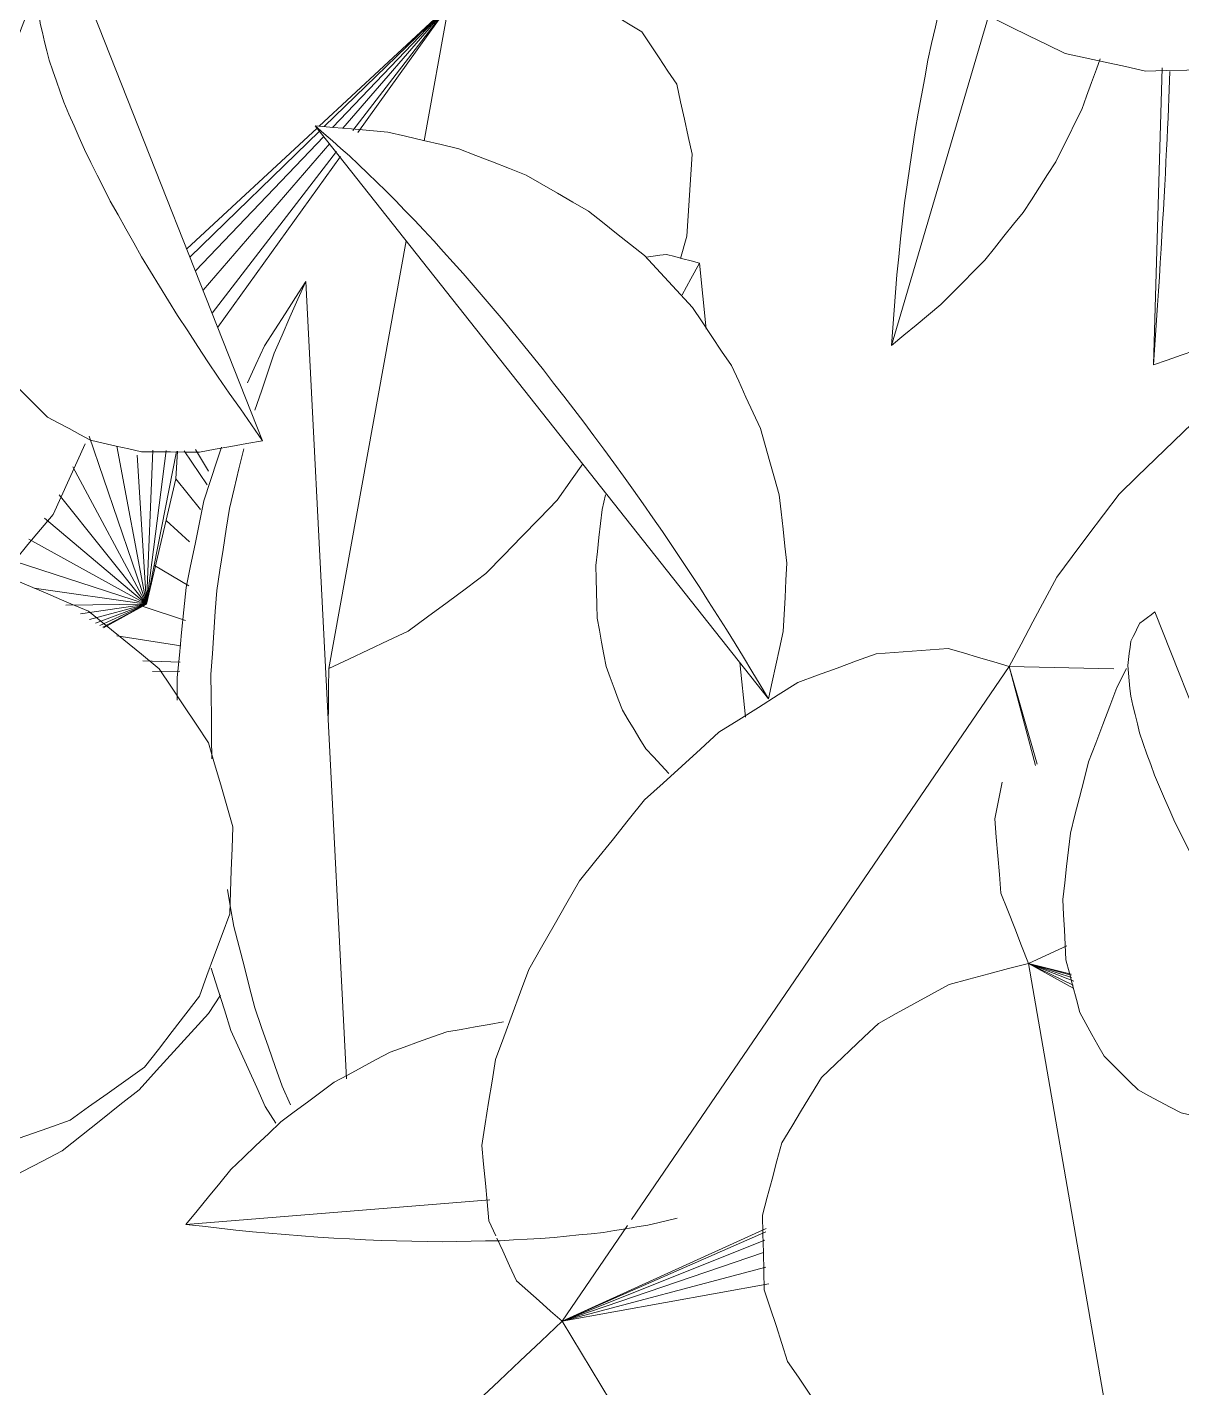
# Model space of a CAD drawing. Header units: metres. Extents: x -18.34 to -13.25, y -25.49 to -16.26.
# Drawn here: x -15.2232 to -15.1553, y -21.2544 to -21.1743 of the extents above; entities that cross this region are included whole.
import ezdxf

# ---------------------------------------------------------------- set-up
doc = ezdxf.new("R2010")
doc.units = ezdxf.units.M
doc.layers.add('Importações nas famílias', color=7, linetype='Continuous', lineweight=5)
doc.layers.add('Vegetação', color=7, linetype='Continuous', lineweight=5)

# ---------------------------------------------------------------- blocks, each defined once
blk = doc.blocks.new('Planta_pergolado_12200 - plantas pergolado_skp_Component_12-V675-Pavimento 02 - Executivo')
at = {"layer": 'Importações nas famílias', "color": 9}
for p, q in [((-0.286403, -0.44083), (-0.266686, -0.435025)), ((-0.26477, -0.43757), (-0.265682, -0.437815))]:
    blk.add_line(p, q, dxfattribs=at)
at = {"layer": 'Importações nas famílias', "color": 9, "flags": 128}
for points in [[(-0.272518, -0.429637), (-0.271724, -0.429351), (-0.27093, -0.429065), (-0.270136, -0.428778), (-0.269537, -0.428563)], [(-0.275606, -0.431174), (-0.274834, -0.43079), (-0.274062, -0.430405), (-0.27329, -0.430021), (-0.272518, -0.429637)], [(-0.27857, -0.433084), (-0.277829, -0.432607), (-0.277088, -0.432129), (-0.276347, -0.431651), (-0.275606, -0.431174)], [(-0.281378, -0.435348), (-0.280676, -0.434782), (-0.279974, -0.434216), (-0.279272, -0.43365), (-0.27857, -0.433084)], [(-0.283999, -0.437939), (-0.283344, -0.437291), (-0.282689, -0.436644), (-0.282034, -0.435996), (-0.281378, -0.435348)], [(-0.286403, -0.44083), (-0.285802, -0.440107), (-0.285201, -0.439384), (-0.2846, -0.438662), (-0.283999, -0.437939)], [(-0.265682, -0.437815), (-0.266666, -0.438034), (-0.267651, -0.438254), (-0.268635, -0.438473), (-0.26962, -0.438692)], [(-0.26962, -0.438692), (-0.270655, -0.438882), (-0.27169, -0.439071), (-0.272724, -0.43926), (-0.273759, -0.439449)], [(-0.273759, -0.439449), (-0.27482, -0.439603), (-0.275881, -0.439758), (-0.276942, -0.439912), (-0.278003, -0.440066)], [(-0.278003, -0.440066), (-0.279065, -0.440182), (-0.280127, -0.440298), (-0.281189, -0.440414), (-0.282251, -0.44053)], [(-0.282251, -0.44053), (-0.283289, -0.440605), (-0.284327, -0.44068), (-0.285365, -0.440755), (-0.286403, -0.44083)]]:
    blk.add_lwpolyline(points, dxfattribs=at)
blk = doc.blocks.new('Planta_pergolado_12200 - plantas pergolado_skp_Component_17-V3899-Pavimento 02 - Executivo')
at = {"layer": 'Importações nas famílias', "color": 9, "flags": 128}
for points in [[(-0.183398, 0.424623), (-0.182874, 0.425691), (-0.182349, 0.426759), (-0.181825, 0.427827), (-0.181301, 0.428895)], [(-0.184427, 0.419894), (-0.18417, 0.421076), (-0.183912, 0.422259), (-0.183655, 0.423441), (-0.183398, 0.424623)], [(-0.184317, 0.415029), (-0.184344, 0.416245), (-0.184372, 0.417461), (-0.184399, 0.418677), (-0.184427, 0.419894)]]:
    blk.add_lwpolyline(points, dxfattribs=at)
blk = doc.blocks.new('Planta_pergolado_12200 - plantas pergolado_skp_Component_16-V3900-Pavimento 02 - Executivo')
blk.add_blockref('Planta_pergolado_12200 - plantas pergolado_skp_Component_17-V3899-Pavimento 02 - Executivo', (0, 0))
at = {"extrusion": (0, 0, -1), "zscale": -1, "rotation": 180}
blk.add_blockref('Planta_pergolado_12200 - plantas pergolado_skp_Component_12-V675-Pavimento 02 - Executivo', (-0.085826, -0.005998), dxfattribs=at)
blk = doc.blocks.new('Planta_pergolado_12200 - plantas pergolado_skp_Component_12-V647-Pavimento 02 - Executivo')
at = {"layer": 'Importações nas famílias', "color": 9}
blk.add_line((-0.101829, -0.462753), (-0.135542, -0.436072), dxfattribs=at)
at = {"layer": 'Importações nas famílias', "color": 9, "flags": 128}
for points in [[(-0.135542, -0.436072), (-0.134555, -0.435857), (-0.133568, -0.435641), (-0.13258, -0.435426), (-0.131593, -0.435211)], [(-0.131593, -0.435211), (-0.130585, -0.435158), (-0.129577, -0.435106), (-0.12857, -0.435054), (-0.127562, -0.435002)], [(-0.127562, -0.435002), (-0.126558, -0.435114), (-0.125555, -0.435226), (-0.124551, -0.435338), (-0.123547, -0.435451)], [(-0.123547, -0.435451), (-0.12257, -0.435724), (-0.121593, -0.435998), (-0.120616, -0.436272), (-0.11964, -0.436546)], [(-0.132286, -0.438032), (-0.1331, -0.437542), (-0.133914, -0.437052), (-0.134728, -0.436562), (-0.135542, -0.436072)], [(-0.11964, -0.436546), (-0.118713, -0.436975), (-0.117786, -0.437404), (-0.116859, -0.437834), (-0.115933, -0.438263)], [(-0.128993, -0.440123), (-0.129816, -0.439601), (-0.130639, -0.439078), (-0.131463, -0.438555), (-0.132286, -0.438032)], [(-0.115933, -0.438263), (-0.115078, -0.438837), (-0.114223, -0.439411), (-0.113368, -0.439986), (-0.112513, -0.44056)], [(-0.125701, -0.442322), (-0.126524, -0.441773), (-0.127347, -0.441223), (-0.12817, -0.440673), (-0.128993, -0.440123)], [(-0.112513, -0.44056), (-0.11175, -0.441266), (-0.110987, -0.441972), (-0.110224, -0.442679), (-0.109461, -0.443385)], [(-0.122447, -0.444605), (-0.12326, -0.444034), (-0.124074, -0.443463), (-0.124888, -0.442893), (-0.125701, -0.442322)], [(-0.109461, -0.443385), (-0.108808, -0.444206), (-0.108154, -0.445027), (-0.107501, -0.445849), (-0.106848, -0.44667)], [(-0.119266, -0.446945), (-0.120061, -0.44636), (-0.120856, -0.445775), (-0.121652, -0.44519), (-0.122447, -0.444605)], [(-0.106848, -0.44667), (-0.106319, -0.447587), (-0.105791, -0.448504), (-0.105263, -0.449421), (-0.104735, -0.450339)], [(-0.116194, -0.449316), (-0.116962, -0.448723), (-0.11773, -0.44813), (-0.118498, -0.447538), (-0.119266, -0.446945)], [(-0.113265, -0.451694), (-0.113997, -0.451099), (-0.11473, -0.450505), (-0.115462, -0.449911), (-0.116194, -0.449316)], [(-0.104735, -0.450339), (-0.104344, -0.45133), (-0.103954, -0.452322), (-0.103563, -0.453313), (-0.103172, -0.454305)], [(-0.110512, -0.45405), (-0.1112, -0.453461), (-0.111888, -0.452872), (-0.112577, -0.452283), (-0.113265, -0.451694)], [(-0.107965, -0.45636), (-0.108601, -0.455782), (-0.109238, -0.455205), (-0.109875, -0.454628), (-0.110512, -0.45405)], [(-0.103172, -0.454305), (-0.102928, -0.455348), (-0.102684, -0.45639), (-0.10244, -0.457433), (-0.102196, -0.458476)], [(-0.105652, -0.458596), (-0.10623, -0.458037), (-0.106808, -0.457478), (-0.107386, -0.456919), (-0.107965, -0.45636)], [(-0.103599, -0.460735), (-0.104112, -0.460201), (-0.104625, -0.459666), (-0.105139, -0.459131), (-0.105652, -0.458596)], [(-0.102196, -0.458476), (-0.102104, -0.459545), (-0.102013, -0.460614), (-0.101921, -0.461684), (-0.101829, -0.462753)], [(-0.101829, -0.462753), (-0.102272, -0.462249), (-0.102714, -0.461744), (-0.103157, -0.46124), (-0.103599, -0.460735)]]:
    blk.add_lwpolyline(points, dxfattribs=at)
blk = doc.blocks.new('Planta_pergolado_12200 - plantas pergolado_skp_Component_12-V2014-Pavimento 02 - Executivo')
at = {"layer": 'Importações nas famílias', "color": 9}
blk.add_line((-0.184233, -0.418911), (-0.201722, -0.419418), dxfattribs=at)
at = {"layer": 'Importações nas famílias', "color": 9, "flags": 128}
for points in [[(-0.199194, -0.413414), (-0.198788, -0.412854), (-0.198381, -0.412294), (-0.197975, -0.411735), (-0.197569, -0.411175)], [(-0.20059, -0.416183), (-0.200241, -0.415491), (-0.199892, -0.414798), (-0.199543, -0.414106), (-0.199194, -0.413414)], [(-0.201722, -0.419418), (-0.201439, -0.418609), (-0.201156, -0.4178), (-0.200873, -0.416992), (-0.20059, -0.416183)], [(-0.189053, -0.418647), (-0.189748, -0.418684), (-0.190443, -0.41872), (-0.191137, -0.418756), (-0.191832, -0.418792)], [(-0.186586, -0.418537), (-0.187203, -0.418564), (-0.187819, -0.418592), (-0.188436, -0.41862), (-0.189053, -0.418647)], [(-0.184459, -0.418462), (-0.184991, -0.418481), (-0.185523, -0.418499), (-0.186054, -0.418518), (-0.186586, -0.418537)], [(-0.198202, -0.41918), (-0.199082, -0.419239), (-0.199962, -0.419299), (-0.200842, -0.419358), (-0.201722, -0.419418)], [(-0.194893, -0.418971), (-0.195721, -0.419023), (-0.196548, -0.419075), (-0.197375, -0.419127), (-0.198202, -0.41918)], [(-0.191832, -0.418792), (-0.192598, -0.418837), (-0.193363, -0.418881), (-0.194128, -0.418926), (-0.194893, -0.418971)]]:
    blk.add_lwpolyline(points, dxfattribs=at)
blk = doc.blocks.new('Planta_pergolado_12200 - plantas pergolado_skp_Component_12-V2015-Pavimento 02 - Executivo')
at = {"layer": 'Importações nas famílias', "color": 9}
blk.add_line((-0.252305, -0.476361), (-0.25086, -0.458485), dxfattribs=at)
at = {"layer": 'Importações nas famílias', "color": 9, "flags": 128}
for points in [[(-0.252343, -0.449171), (-0.252208, -0.448598), (-0.252072, -0.448025), (-0.251936, -0.447452)], [(-0.252771, -0.451788), (-0.252664, -0.451134), (-0.252557, -0.45048), (-0.25245, -0.449826), (-0.252343, -0.449171)], [(-0.253079, -0.454699), (-0.253002, -0.453971), (-0.252925, -0.453244), (-0.252848, -0.452516), (-0.252771, -0.451788)], [(-0.253263, -0.457873), (-0.253217, -0.457079), (-0.253171, -0.456286), (-0.253125, -0.455493), (-0.253079, -0.454699)], [(-0.253322, -0.461273), (-0.253307, -0.460423), (-0.253292, -0.459573), (-0.253278, -0.458723), (-0.253263, -0.457873)], [(-0.24039, -0.457678), (-0.240535, -0.45851), (-0.24068, -0.459342), (-0.240824, -0.460174), (-0.240969, -0.461006)], [(-0.240969, -0.461006), (-0.241267, -0.461843), (-0.241565, -0.462679), (-0.241863, -0.463515), (-0.242161, -0.464351)], [(-0.253254, -0.464863), (-0.253271, -0.463966), (-0.253288, -0.463068), (-0.253305, -0.462171), (-0.253322, -0.461273)], [(-0.242161, -0.464351), (-0.242606, -0.465172), (-0.24305, -0.465993), (-0.243495, -0.466814), (-0.243939, -0.467635)], [(-0.25306, -0.468602), (-0.253108, -0.467667), (-0.253157, -0.466733), (-0.253205, -0.465798), (-0.253254, -0.464863)], [(-0.243939, -0.467635), (-0.244519, -0.468421), (-0.2451, -0.469207), (-0.24568, -0.469993), (-0.24626, -0.470779)], [(-0.252743, -0.472449), (-0.252822, -0.471487), (-0.252901, -0.470526), (-0.252981, -0.469564), (-0.25306, -0.468602)], [(-0.24626, -0.470779), (-0.246963, -0.471512), (-0.247666, -0.472245), (-0.248369, -0.472978), (-0.249071, -0.473711)], [(-0.252305, -0.476361), (-0.252415, -0.475383), (-0.252524, -0.474405), (-0.252633, -0.473427), (-0.252743, -0.472449)], [(-0.249071, -0.473711), (-0.24988, -0.474374), (-0.250688, -0.475036), (-0.251497, -0.475699), (-0.252305, -0.476361)]]:
    blk.add_lwpolyline(points, dxfattribs=at)
blk = doc.blocks.new('Planta_pergolado_12200 - plantas pergolado_skp_Component_17-V3909-Pavimento 02 - Executivo')
at = {"layer": 'Importações nas famílias', "color": 9}
for p, q in [((-0.270142, 0.421027), (-0.236939, 0.42678)), ((-0.238424, 0.424107), (-0.236939, 0.42678)), ((-0.238229, 0.424152), (-0.236939, 0.42678)), ((-0.237997, 0.424108), (-0.236939, 0.42678)), ((-0.237763, 0.424241), (-0.236939, 0.42678)), ((-0.236939, 0.42678), (-0.237641, 0.424259)), ((-0.236939, 0.42678), (-0.237581, 0.424268)), ((-0.235904, 0.424521), (-0.236939, 0.42678))]:
    blk.add_line(p, q, dxfattribs=at)
at = {"layer": 'Importações nas famílias', "color": 9, "flags": 128}
for points in [[(-0.26036, 0.44095), (-0.259308, 0.441293), (-0.258256, 0.441636), (-0.257204, 0.441979), (-0.256152, 0.442323)], [(-0.256152, 0.442323), (-0.255056, 0.442352), (-0.253959, 0.442381), (-0.252863, 0.44241), (-0.251766, 0.442439)], [(-0.251766, 0.442439), (-0.2507, 0.442153), (-0.249634, 0.441866), (-0.248568, 0.44158), (-0.247501, 0.441293)], [(-0.247501, 0.441293), (-0.246538, 0.44071), (-0.245575, 0.440127), (-0.244611, 0.439545), (-0.243648, 0.438962)], [(-0.264103, 0.438416), (-0.263168, 0.43905), (-0.262232, 0.439683), (-0.261296, 0.440317), (-0.26036, 0.44095)], [(-0.243648, 0.438962), (-0.242853, 0.438122), (-0.242058, 0.437283), (-0.241263, 0.436444), (-0.240469, 0.435604)], [(-0.240469, 0.435604), (-0.239897, 0.434566), (-0.239324, 0.433527), (-0.238752, 0.432488), (-0.23818, 0.431449)], [(-0.23818, 0.431449), (-0.23787, 0.430282), (-0.237559, 0.429115), (-0.237249, 0.427947), (-0.236939, 0.42678)], [(-0.236939, 0.42678), (-0.235904, 0.427184), (-0.23487, 0.427587), (-0.233836, 0.427991), (-0.232801, 0.428395)], [(-0.232801, 0.428395), (-0.231708, 0.428488), (-0.230614, 0.42858), (-0.229521, 0.428673), (-0.228427, 0.428766)], [(-0.228427, 0.428766), (-0.227349, 0.428542), (-0.226271, 0.428318)]]:
    blk.add_lwpolyline(points, dxfattribs=at)
blk = doc.blocks.new('Planta_pergolado_12200 - plantas pergolado_skp_Component_16-V3910-Pavimento 02 - Executivo')
at = {"extrusion": (0, 0, -1), "zscale": -1, "rotation": 180}
for name, p in [('Planta_pergolado_12200 - plantas pergolado_skp_Component_12-V2015-Pavimento 02 - Executivo', (0, 0)), ('Planta_pergolado_12200 - plantas pergolado_skp_Component_12-V647-Pavimento 02 - Executivo', (0.085826, 0.005998)), ('Planta_pergolado_12200 - plantas pergolado_skp_Component_12-V2014-Pavimento 02 - Executivo', (0, 0))]:
    blk.add_blockref(name, p, dxfattribs=at)
blk.add_blockref('Planta_pergolado_12200 - plantas pergolado_skp_Component_17-V3909-Pavimento 02 - Executivo', (0, 0))
blk = doc.blocks.new('Planta_pergolado_12200 - plantas pergolado_skp_-V3952-Pavimento 02 - Executivo')
for name in ['Planta_pergolado_12200 - plantas pergolado_skp_Component_16-V3910-Pavimento 02 - Executivo', 'Planta_pergolado_12200 - plantas pergolado_skp_Component_16-V3900-Pavimento 02 - Executivo']:
    blk.add_blockref(name, (0, 0))
blk = doc.blocks.new('Planta_pergolado_12200 - plantas pergolado_skp_-V4061-Pavimento 02 - Executivo')
blk.add_blockref('Planta_pergolado_12200 - plantas pergolado_skp_-V3952-Pavimento 02 - Executivo', (0, 0))
blk = doc.blocks.new('Planta_pergolado_12200 - plantas pergolado_skp_Component_17-V4156-Pavimento 02 - Executivo')
at = {"layer": 'Importações nas famílias', "color": 9, "flags": 128}
for points in [[(-0.246175, 0.483185), (-0.246632, 0.484481), (-0.247089, 0.485778), (-0.247546, 0.487074), (-0.248002, 0.48837)], [(-0.214077, 0.487145), (-0.214611, 0.485884), (-0.215144, 0.484624), (-0.215677, 0.483363), (-0.21621, 0.482103)], [(-0.210517, 0.484174), (-0.211407, 0.484917), (-0.212297, 0.485659), (-0.213187, 0.486402), (-0.214077, 0.487145)], [(-0.20637, 0.482302), (-0.207406, 0.48277), (-0.208443, 0.483238), (-0.20948, 0.483706), (-0.210517, 0.484174)], [(-0.243042, 0.478792), (-0.243825, 0.479891), (-0.244608, 0.480989), (-0.245392, 0.482087), (-0.246175, 0.483185)], [(-0.21621, 0.482103), (-0.217058, 0.481063), (-0.217905, 0.480024), (-0.218752, 0.478985), (-0.219599, 0.477946)], [(-0.238871, 0.475568), (-0.239914, 0.476374), (-0.240956, 0.47718), (-0.241999, 0.477986), (-0.243042, 0.478792)], [(-0.219599, 0.477946), (-0.220688, 0.477216), (-0.221776, 0.476487), (-0.222865, 0.475758), (-0.223953, 0.475029)], [(-0.234019, 0.473787), (-0.235232, 0.474232), (-0.236445, 0.474678), (-0.237658, 0.475123), (-0.238871, 0.475568)], [(-0.223953, 0.475029), (-0.22519, 0.474672), (-0.226427, 0.474316), (-0.227664, 0.473959), (-0.228901, 0.473602)], [(-0.228901, 0.473602), (-0.23018, 0.473649), (-0.23146, 0.473695), (-0.23274, 0.473741), (-0.234019, 0.473787)]]:
    blk.add_lwpolyline(points, dxfattribs=at)
blk = doc.blocks.new('Planta_pergolado_12200 - plantas pergolado_skp_Component_16-V4157-Pavimento 02 - Executivo')
blk.add_blockref('Planta_pergolado_12200 - plantas pergolado_skp_Component_17-V4156-Pavimento 02 - Executivo', (0, 0))
blk = doc.blocks.new('Planta_pergolado_12200 - plantas pergolado_skp_Component_12-V1147-Pavimento 02 - Executivo')
at = {"layer": 'Importações nas famílias', "color": 9}
for p, q in [((-0.350995, -0.485881), (-0.321477, -0.497553)), ((-0.324814, -0.499223), (-0.325926, -0.49978))]:
    blk.add_line(p, q, dxfattribs=at)
at = {"layer": 'Importações nas famílias', "color": 9, "flags": 128}
for points in [[(-0.351665, -0.489603), (-0.351497, -0.488673), (-0.35133, -0.487742), (-0.351163, -0.486812), (-0.350995, -0.485881)], [(-0.350995, -0.485881), (-0.350061, -0.486536), (-0.349126, -0.487191), (-0.348191, -0.487846), (-0.347256, -0.4885)], [(-0.347256, -0.4885), (-0.346351, -0.489096), (-0.345445, -0.489692), (-0.344539, -0.490288), (-0.343633, -0.490884)], [(-0.351654, -0.493005), (-0.351657, -0.492154), (-0.351659, -0.491304), (-0.351662, -0.490454), (-0.351665, -0.489603)], [(-0.343633, -0.490884), (-0.342767, -0.491414), (-0.3419, -0.491945), (-0.341033, -0.492475), (-0.340167, -0.493006)], [(-0.350964, -0.496007), (-0.351136, -0.495256), (-0.351309, -0.494506), (-0.351481, -0.493755), (-0.351654, -0.493005)], [(-0.340167, -0.493006), (-0.339349, -0.493465), (-0.338531, -0.493924), (-0.337713, -0.494383), (-0.336895, -0.494842)], [(-0.336895, -0.494842), (-0.336135, -0.495224), (-0.335375, -0.495607), (-0.334615, -0.495989), (-0.333855, -0.496372)], [(-0.34961, -0.498539), (-0.349948, -0.497906), (-0.350287, -0.497273), (-0.350625, -0.49664), (-0.350964, -0.496007)], [(-0.333855, -0.496372), (-0.333161, -0.496673), (-0.332467, -0.496975), (-0.331774, -0.497277), (-0.33108, -0.497578)], [(-0.33108, -0.497578), (-0.33046, -0.497796), (-0.32984, -0.498014), (-0.329221, -0.498231), (-0.328601, -0.498449)], [(-0.322139, -0.498432), (-0.321974, -0.498212), (-0.321808, -0.497992), (-0.321643, -0.497772), (-0.321477, -0.497553)], [(-0.347624, -0.500541), (-0.34812, -0.50004), (-0.348617, -0.49954), (-0.349113, -0.499039), (-0.34961, -0.498539)], [(-0.328601, -0.498449), (-0.328062, -0.49858), (-0.327523, -0.498711), (-0.326984, -0.498842), (-0.326445, -0.498974)], [(-0.323196, -0.498965), (-0.322932, -0.498832), (-0.322668, -0.498698), (-0.322403, -0.498565), (-0.322139, -0.498432)], [(-0.326445, -0.498974), (-0.325993, -0.499017), (-0.325541, -0.49906), (-0.325089, -0.499103), (-0.324637, -0.499146)], [(-0.324637, -0.499146), (-0.324277, -0.499101), (-0.323917, -0.499055), (-0.323556, -0.49901), (-0.323196, -0.498965)], [(-0.325926, -0.49978), (-0.327019, -0.500197), (-0.328112, -0.500615), (-0.329205, -0.501032), (-0.330299, -0.501449)], [(-0.345053, -0.501966), (-0.345696, -0.50161), (-0.346338, -0.501253), (-0.346981, -0.500897), (-0.347624, -0.500541)], [(-0.341957, -0.502781), (-0.342731, -0.502577), (-0.343505, -0.502374), (-0.344279, -0.50217), (-0.345053, -0.501966)], [(-0.330299, -0.501449), (-0.331347, -0.501717), (-0.332396, -0.501984), (-0.333444, -0.502252), (-0.334492, -0.50252)], [(-0.338409, -0.502967), (-0.339296, -0.502921), (-0.340183, -0.502874), (-0.34107, -0.502828), (-0.341957, -0.502781)], [(-0.334492, -0.50252), (-0.335472, -0.502632), (-0.336451, -0.502743), (-0.33743, -0.502855), (-0.338409, -0.502967)]]:
    blk.add_lwpolyline(points, dxfattribs=at)
blk = doc.blocks.new('Planta_pergolado_12200 - plantas pergolado_skp_Component_17-V2334-Pavimento 02 - Executivo')
at = {"layer": 'Importações nas famílias', "color": 9}
for p, q in [((-0.219467, -0.427917), (-0.219612, -0.421756)), ((-0.219467, -0.427917), (-0.225297, -0.42637)), ((-0.225211, -0.426271), (-0.219467, -0.427917)), ((-0.252014, -0.450145), (-0.219467, -0.427917)), ((-0.257993, -0.454229), (-0.280801, -0.440359)), ((-0.255804, -0.442061), (-0.257993, -0.454229)), ((-0.252547, -0.442213), (-0.257993, -0.454229)), ((-0.254812, -0.442233), (-0.257993, -0.454229)), ((-0.25274, -0.442236), (-0.257993, -0.454229)), ((-0.253226, -0.442294), (-0.257993, -0.454229)), ((-0.253957, -0.442381), (-0.257993, -0.454229)), ((-0.257993, -0.454229), (-0.252359, -0.450381)), ((-0.25209, -0.458527), (-0.252971, -0.458125))]:
    blk.add_line(p, q, dxfattribs=at)
at = {"layer": 'Importações nas famílias', "color": 9, "flags": 128}
for points in [[(-0.205168, -0.417152), (-0.206208, -0.418225), (-0.207249, -0.419298), (-0.208289, -0.420372), (-0.209329, -0.421445)], [(-0.209329, -0.421445), (-0.210548, -0.422363), (-0.211768, -0.423281), (-0.212987, -0.424199), (-0.214206, -0.425117)], [(-0.214206, -0.425117), (-0.215521, -0.425817), (-0.216836, -0.426517), (-0.218152, -0.427217), (-0.219467, -0.427917)], [(-0.219467, -0.427917), (-0.219201, -0.428814), (-0.218935, -0.42971), (-0.218669, -0.430607), (-0.218403, -0.431503)], [(-0.218403, -0.431503), (-0.218484, -0.432563), (-0.218564, -0.433622), (-0.218644, -0.434681), (-0.218725, -0.435741)], [(-0.218725, -0.435741), (-0.219146, -0.436891), (-0.219567, -0.438041), (-0.219988, -0.439192), (-0.22041, -0.440342)], [(-0.22041, -0.440342), (-0.221143, -0.441505), (-0.221876, -0.442668), (-0.22261, -0.44383), (-0.223343, -0.444993)], [(-0.223343, -0.444993), (-0.224338, -0.446089), (-0.225334, -0.447185), (-0.226329, -0.448281), (-0.227325, -0.449377)], [(-0.227325, -0.449377), (-0.228515, -0.450331), (-0.229705, -0.451286), (-0.230894, -0.45224), (-0.232084, -0.453195)], [(-0.232084, -0.453195), (-0.233387, -0.453943), (-0.23469, -0.454691), (-0.235993, -0.455439), (-0.237296, -0.456187)], [(-0.257993, -0.454229), (-0.259164, -0.455461), (-0.260334, -0.456693), (-0.261504, -0.457926), (-0.262674, -0.459158)], [(-0.255617, -0.456918), (-0.256211, -0.456246), (-0.256805, -0.455573), (-0.257399, -0.454901), (-0.257993, -0.454229)], [(-0.237296, -0.456187), (-0.238624, -0.456677), (-0.239951, -0.457168), (-0.241279, -0.457658), (-0.242606, -0.458149)], [(-0.253108, -0.458063), (-0.253853, -0.457722), (-0.254735, -0.45732), (-0.255617, -0.456918)], [(-0.247652, -0.458947), (-0.248761, -0.458842), (-0.249871, -0.458737), (-0.25098, -0.458632), (-0.25209, -0.458527)], [(-0.242606, -0.458149), (-0.243868, -0.458348), (-0.245129, -0.458548), (-0.24639, -0.458747), (-0.247652, -0.458947)]]:
    blk.add_lwpolyline(points, dxfattribs=at)
blk = doc.blocks.new('Planta_pergolado_12200 - plantas pergolado_skp_Component_16-V4178-Pavimento 02 - Executivo')
at = {"extrusion": (0, 0, -1), "zscale": -1, "rotation": 180}
for name, p in [('Planta_pergolado_12200 - plantas pergolado_skp_Component_17-V2334-Pavimento 02 - Executivo', (0, 0)), ('Planta_pergolado_12200 - plantas pergolado_skp_Component_12-V1147-Pavimento 02 - Executivo', (-0.10522, -0.078211))]:
    blk.add_blockref(name, p, dxfattribs=at)
blk = doc.blocks.new('Planta_pergolado_12200 - plantas pergolado_skp_Component_12-V2347-Pavimento 02 - Executivo')
at = {"layer": 'Importações nas famílias', "color": 9}
for p, q in [((-0.243732, -0.466917), (-0.196808, -0.469309)), ((-0.245265, -0.470215), (-0.244169, -0.470704)), ((-0.245355, -0.47169), (-0.246344, -0.471081)), ((-0.220122, -0.476883), (-0.221454, -0.476882))]:
    blk.add_line(p, q, dxfattribs=at)
at = {"layer": 'Importações nas famílias', "color": 9, "flags": 128}
for points in [[(-0.201025, -0.471171), (-0.199971, -0.470706), (-0.198916, -0.47024), (-0.197862, -0.469774), (-0.196808, -0.469309)], [(-0.196808, -0.469309), (-0.197758, -0.469916), (-0.198708, -0.470523), (-0.199658, -0.47113), (-0.200607, -0.471737)], [(-0.244169, -0.470704), (-0.243017, -0.471105), (-0.241865, -0.471505), (-0.240713, -0.471906), (-0.239561, -0.472307)], [(-0.204379, -0.4723), (-0.203261, -0.471923), (-0.202143, -0.471547), (-0.201025, -0.471171)], [(-0.240886, -0.473712), (-0.242004, -0.473206), (-0.243121, -0.472701), (-0.244238, -0.472195), (-0.245355, -0.47169)], [(-0.239561, -0.472307), (-0.238366, -0.472615), (-0.23717, -0.472922), (-0.235975, -0.47323), (-0.23478, -0.473538)], [(-0.200607, -0.471737), (-0.201692, -0.47224), (-0.202776, -0.472743)], [(-0.210175, -0.473805), (-0.209005, -0.473522), (-0.207836, -0.47324), (-0.206667, -0.472958)], [(-0.23723, -0.474883), (-0.238449, -0.474492), (-0.239668, -0.474102), (-0.240886, -0.473712)], [(-0.23478, -0.473538), (-0.233555, -0.47375), (-0.232588, -0.473917)], [(-0.215006, -0.474546), (-0.213798, -0.474361), (-0.21259, -0.474176), (-0.211383, -0.47399), (-0.210175, -0.473805)], [(-0.219937, -0.474892), (-0.218704, -0.474806), (-0.217472, -0.474719), (-0.216239, -0.474633), (-0.215006, -0.474546)], [(-0.206568, -0.474277), (-0.207332, -0.474525), (-0.208526, -0.474913), (-0.20972, -0.475301)], [(-0.224913, -0.474838), (-0.223669, -0.474852), (-0.222425, -0.474865), (-0.221181, -0.474879), (-0.219937, -0.474892)], [(-0.20972, -0.475301), (-0.210994, -0.475564), (-0.212269, -0.475827), (-0.213544, -0.47609), (-0.214818, -0.476354)], [(-0.214818, -0.476354), (-0.216144, -0.476486), (-0.21747, -0.476618), (-0.218796, -0.476751), (-0.220122, -0.476883)]]:
    blk.add_lwpolyline(points, dxfattribs=at)
blk = doc.blocks.new('Planta_pergolado_12200 - plantas pergolado_skp_Component_12-V2348-Pavimento 02 - Executivo')
at = {"layer": 'Importações nas famílias', "color": 9}
for p, q in [((-0.222459, -0.443429), (-0.219238, -0.443756)), ((-0.199625, -0.445745), (-0.195726, -0.44614)), ((-0.210237, -0.451876), (-0.20937, -0.451675))]:
    blk.add_line(p, q, dxfattribs=at)
at = {"layer": 'Importações nas famílias', "color": 9, "flags": 128}
for points in [[(-0.1976, -0.447165), (-0.196663, -0.446652), (-0.195726, -0.44614)], [(-0.195726, -0.44614), (-0.195599, -0.446625), (-0.195472, -0.44711), (-0.195344, -0.447596), (-0.195217, -0.448081)], [(-0.225766, -0.447947), (-0.22528, -0.448396), (-0.224795, -0.448845), (-0.22431, -0.449294)], [(-0.195217, -0.448081), (-0.195272, -0.448478), (-0.195328, -0.448874), (-0.195383, -0.449271)], [(-0.22431, -0.449294), (-0.223742, -0.44964), (-0.223175, -0.449987), (-0.222608, -0.450333), (-0.22204, -0.450679)], [(-0.22204, -0.450679), (-0.221397, -0.450919), (-0.220754, -0.451159), (-0.220111, -0.451398), (-0.219468, -0.451638)], [(-0.219468, -0.451638), (-0.218757, -0.451769), (-0.218045, -0.451899), (-0.217334, -0.45203), (-0.216622, -0.45216)], [(-0.216622, -0.45216), (-0.21585, -0.45218), (-0.215078, -0.4522), (-0.214306, -0.45222), (-0.213534, -0.45224)], [(-0.213534, -0.45224), (-0.21271, -0.452149), (-0.211885, -0.452058), (-0.211061, -0.451967), (-0.210237, -0.451876)]]:
    blk.add_lwpolyline(points, dxfattribs=at)
blk = doc.blocks.new('Planta_pergolado_12200 - plantas pergolado_skp_Component_17-V4186-Pavimento 02 - Executivo')
at = {"layer": 'Importações nas famílias', "color": 9}
for p, q in [((-0.21581, 0.478689), (-0.213264, 0.486466)), ((-0.21581, 0.478689), (-0.211974, 0.485613)), ((-0.21581, 0.478689), (-0.214862, 0.485289)), ((-0.21581, 0.478689), (-0.210735, 0.484678)), ((-0.21581, 0.478689), (-0.209375, 0.483823)), ((-0.21581, 0.478689), (-0.215864, 0.483425)), ((-0.21581, 0.478689), (-0.207711, 0.483024)), ((-0.21581, 0.478689), (-0.216695, 0.482039)), ((-0.21581, 0.478689), (-0.216376, 0.482572)), ((-0.21581, 0.478689), (-0.205911, 0.482056)), ((-0.21581, 0.478689), (-0.21719, 0.481215)), ((-0.21581, 0.478689), (-0.217163, 0.48126)), ((-0.217065, 0.481422), (-0.21581, 0.478689)), ((-0.21581, 0.478689), (-0.216913, 0.481676)), ((-0.218246, 0.476656), (-0.217664, 0.480426)), ((-0.21581, 0.478689), (-0.206495, 0.48043)), ((-0.219222, 0.476704), (-0.21913, 0.478905)), ((-0.216765, 0.476389), (-0.215915, 0.478929)), ((-0.21581, 0.478689), (-0.207032, 0.479233)), ((-0.219761, 0.478328), (-0.219735, 0.47673)), ((-0.21581, 0.478689), (-0.206813, 0.476926)), ((-0.206752, 0.477525), (-0.21581, 0.478689)), ((-0.21581, 0.478689), (-0.206732, 0.478307)), ((-0.208425, 0.476955), (-0.21581, 0.478689)), ((-0.214718, 0.4762), (-0.213531, 0.478211)), ((-0.212139, 0.476151), (-0.210884, 0.477533)), ((-0.210224, 0.475503), (-0.208425, 0.476955)), ((-0.208789, 0.475121), (-0.20677, 0.476463)), ((-0.208425, 0.476955), (-0.206806, 0.476851)), ((-0.207981, 0.47503), (-0.206709, 0.475806)), ((-0.196187, 0.475803), (-0.188277, 0.468241)), ((-0.187968, 0.468494), (-0.195374, 0.476124)), ((-0.187785, 0.468645), (-0.194898, 0.476312)), ((-0.239891, 0.475035), (-0.238817, 0.474326)), ((-0.198671, 0.47482), (-0.189172, 0.467505)), ((-0.197318, 0.475355), (-0.188692, 0.467899)), ((-0.199509, 0.474489), (-0.189459, 0.467269)), ((-0.180609, 0.460911), (-0.187674, 0.468526)), ((-0.21959, 0.467947), (-0.194414, 0.463402)), ((-0.187747, 0.467734), (-0.180609, 0.460911)), ((-0.180609, 0.460911), (-0.187701, 0.468218)), ((-0.187795, 0.467123), (-0.180609, 0.460911)), ((-0.188046, 0.466253), (-0.180609, 0.460911)), ((-0.187925, 0.466545), (-0.180609, 0.460911)), ((-0.188533, 0.462341), (-0.180609, 0.460911)), ((-0.195465, 0.447266), (-0.194153, 0.446889))]:
    blk.add_line(p, q, dxfattribs=at)
at = {"layer": 'Importações nas famílias', "color": 9, "flags": 128}
for points in [[(-0.250421, 0.48831), (-0.249807, 0.487143), (-0.249194, 0.485976), (-0.24858, 0.484808), (-0.247967, 0.483641)], [(-0.247967, 0.483641), (-0.247069, 0.482509), (-0.246171, 0.481377), (-0.245273, 0.480245), (-0.244376, 0.479113)], [(-0.244376, 0.479113), (-0.243254, 0.478093), (-0.242133, 0.477074), (-0.241012, 0.476054), (-0.239891, 0.475035)], [(-0.222651, 0.467991), (-0.22195, 0.467981), (-0.22077, 0.467964), (-0.21959, 0.467947)], [(-0.21959, 0.467947), (-0.219039, 0.466782), (-0.218488, 0.465617), (-0.217938, 0.464452), (-0.217387, 0.463287)], [(-0.217387, 0.463287), (-0.216542, 0.462142), (-0.215696, 0.460997), (-0.214851, 0.459851), (-0.214006, 0.458706)], [(-0.214006, 0.458706), (-0.212923, 0.457658), (-0.211841, 0.45661), (-0.210759, 0.455562), (-0.209677, 0.454514)], [(-0.209677, 0.454514), (-0.208431, 0.453635), (-0.207545, 0.45301)], [(-0.182113, 0.449539), (-0.181646, 0.450307), (-0.18118, 0.451076), (-0.180713, 0.451844), (-0.180247, 0.452612)], [(-0.185205, 0.44748), (-0.184432, 0.447995), (-0.183659, 0.448509), (-0.182886, 0.449024), (-0.182113, 0.449539)], [(-0.194153, 0.446889), (-0.192943, 0.446811), (-0.191732, 0.446733), (-0.190522, 0.446655), (-0.189311, 0.446576)], [(-0.189311, 0.446576), (-0.188285, 0.446802), (-0.187258, 0.447028), (-0.186231, 0.447254), (-0.185205, 0.44748)]]:
    blk.add_lwpolyline(points, dxfattribs=at)
blk = doc.blocks.new('Planta_pergolado_12200 - plantas pergolado_skp_Component_16-V4187-Pavimento 02 - Executivo')
blk.add_blockref('Planta_pergolado_12200 - plantas pergolado_skp_Component_17-V4186-Pavimento 02 - Executivo', (0, 0))
at = {"extrusion": (0, 0, -1), "rotation": 180}
for name, p, zscale in [('Planta_pergolado_12200 - plantas pergolado_skp_Component_12-V1147-Pavimento 02 - Executivo', (-0.144814, -0.01403), -1), ('Planta_pergolado_12200 - plantas pergolado_skp_Component_12-V2347-Pavimento 02 - Executivo', (0, 0), -1), ('Planta_pergolado_12200 - plantas pergolado_skp_Component_12-V2348-Pavimento 02 - Executivo', (0, 0), -1.000000000000001)]:
    blk.add_blockref(name, p, dxfattribs=dict(at, zscale=zscale))
blk = doc.blocks.new('Planta_pergolado_12200 - plantas pergolado_skp_-V4190-Pavimento 02 - Executivo')
for name in ['Planta_pergolado_12200 - plantas pergolado_skp_Component_16-V4187-Pavimento 02 - Executivo', 'Planta_pergolado_12200 - plantas pergolado_skp_Component_16-V4178-Pavimento 02 - Executivo']:
    blk.add_blockref(name, (0, 0))
blk = doc.blocks.new('Planta_pergolado_12200 - plantas pergolado_skp_-V4191-Pavimento 02 - Executivo')
for name in ['Planta_pergolado_12200 - plantas pergolado_skp_Component_16-V4157-Pavimento 02 - Executivo', 'Planta_pergolado_12200 - plantas pergolado_skp_-V4190-Pavimento 02 - Executivo']:
    blk.add_blockref(name, (0, 0))
blk = doc.blocks.new('Planta_pergolado_12200 - plantas pergolado_skp_-V4293-Pavimento 02 - Executivo')
blk.add_blockref('Planta_pergolado_12200 - plantas pergolado_skp_-V4191-Pavimento 02 - Executivo', (0, 0))
blk = doc.blocks.new('Planta_pergolado_12200 - Planta_pergolado_12200-V4294-Pavimento 02 - Executivo')
for name in ['Planta_pergolado_12200 - plantas pergolado_skp_-V4293-Pavimento 02 - Executivo', 'Planta_pergolado_12200 - plantas pergolado_skp_-V4061-Pavimento 02 - Executivo']:
    blk.add_blockref(name, (0, 0))

msp = doc.modelspace()

# ---------------------------------------------------------------- block references
at = {"layer": 'Vegetação', "color": 9, "rotation": 89.99999999999997}
msp.add_blockref('Planta_pergolado_12200 - Planta_pergolado_12200-V4294-Pavimento 02 - Executivo', (-14.737518, -20.992449), dxfattribs=at)

doc.saveas('drawing.dxf')
